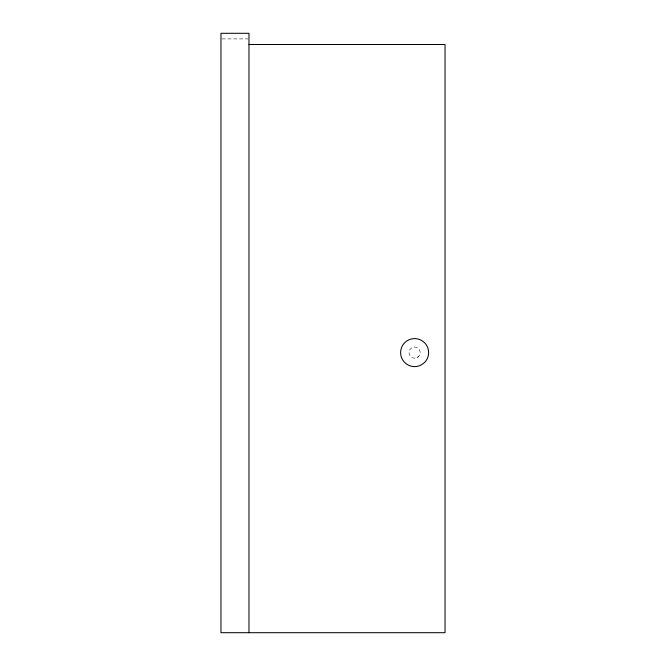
<?xml version="1.0" encoding="UTF-8"?>
<svg xmlns="http://www.w3.org/2000/svg" width="666" height="666" viewBox="0 0 666 666"><rect width="100%" height="100%" fill="white"/><g stroke="black" fill="none" stroke-linecap="round" stroke-linejoin="round"><path stroke-width="0.5" stroke-dasharray="3.33 2.5" d="M417.424 357.459L418.589 356.568M222.003 38.903L247.935 38.903M411.821 357.459A5.603 5.603 0 0 0 420.229 352.605A5.603 5.603 0 0 0 411.821 347.752A5.603 5.603 0 0 0 411.821 357.459"/><path stroke-width="1" d="M248.976 44.505L445.038 44.505L445.038 632.7L220.962 632.7L220.962 33.3L248.976 33.3L248.976 632.7M424.525 362.512L421.628 364.735A14.003 14.003 0 0 1 400.674 353.829A14.003 14.003 0 0 1 419.413 339.444A14.003 14.003 0 0 1 424.525 362.512"/></g></svg>
